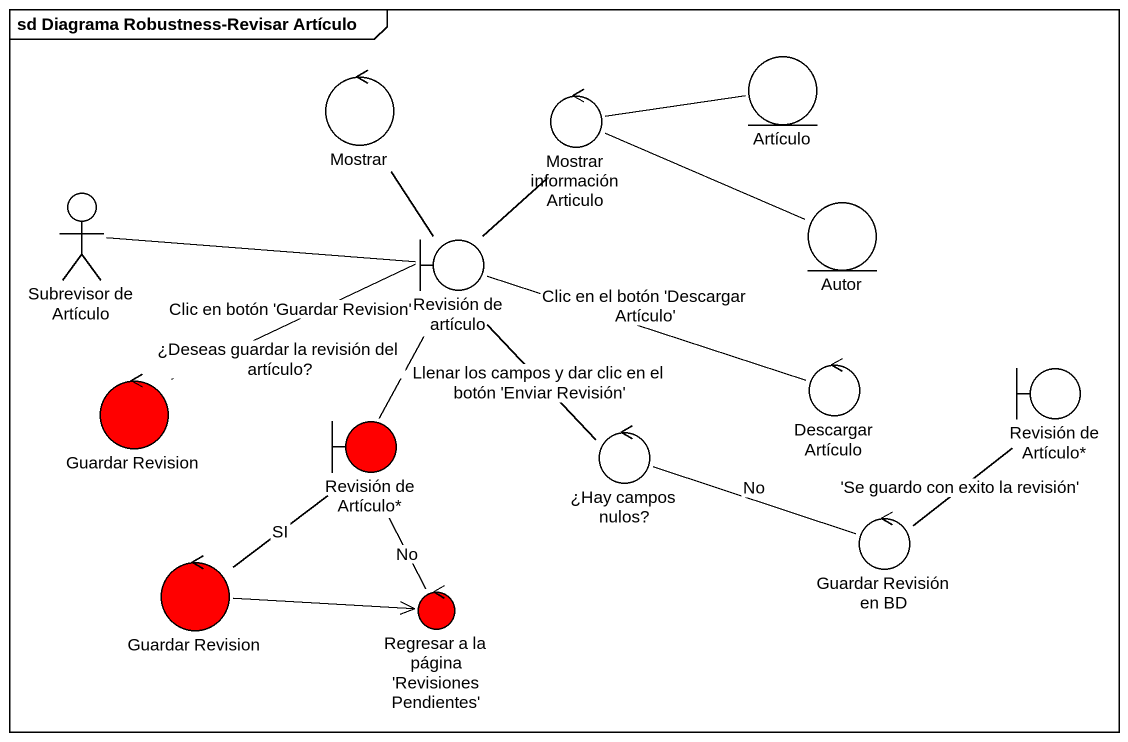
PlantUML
@startuml
mainframe sd Diagrama Robustness-Revisar Artículo
control Mostrar
control "Mostrar información Articulo" as Mostrar_información_Articulo
entity Artículo
actor "Subrevisor de Artículo" as Subrevisor_de_Artículo
boundary "Revisión de artículo" as Revisión_de_artículo
entity Autor
control "Guardar Revision" as Guardar_Revision #FF0000
control "Descargar Artículo" as Descargar_Artículo
boundary "Revisión de Artículo*" as Revisión_de_Artículo
boundary "Revisión de Artículo*" as Revisión_de_Artículo_2 #FF0000
control "¿Hay campos nulos?" as Hay_campos_nulos
control "Guardar Revisión en BD" as Guardar_Revisión_en_BD
control "Guardar Revision" as Guardar_Revision_2 #FF0000
control "Regresar a la página 'Revisiones Pendientes'" as Regresar_a_la_página #FF0000
Mostrar -- Revisión_de_artículo
Mostrar_información_Articulo -- Revisión_de_artículo
Artículo -left- Mostrar_información_Articulo
Subrevisor_de_Artículo -right- Revisión_de_artículo
Revisión_de_artículo -left- Guardar_Revision : Clic en botón 'Guardar Revision'
Revisión_de_artículo -right- Descargar_Artículo : Clic en el botón 'Descargar Artículo'
Revisión_de_artículo -- Revisión_de_Artículo_2 : ¿Deseas guardar la revisión del artículo?
Revisión_de_artículo -- Hay_campos_nulos : Llenar los campos y dar clic en el botón 'Enviar Revisión'
Autor -left- Mostrar_información_Articulo
Revisión_de_Artículo_2 -- Guardar_Revision_2 : SI
Revisión_de_Artículo_2 -- Regresar_a_la_página : No
Hay_campos_nulos -right- Guardar_Revisión_en_BD : No
Guardar_Revisión_en_BD -up- Revisión_de_Artículo : 'Se guardo con exito la revisión'
Guardar_Revision_2 -right-> Regresar_a_la_página
@enduml
